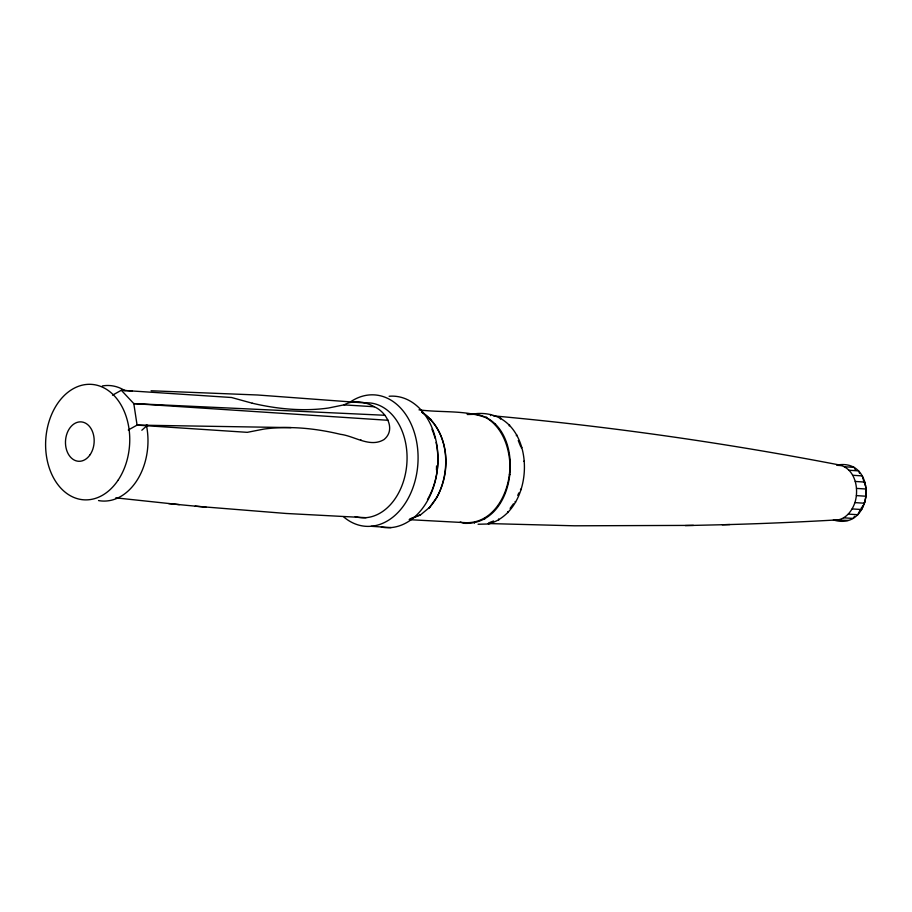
<?xml version="1.0" encoding="UTF-8"?>
<svg xmlns="http://www.w3.org/2000/svg" width="912" height="912" viewBox="0 0 912 912"><rect width="100%" height="100%" fill="white"/><g stroke="black" fill="none" stroke-linecap="round" stroke-linejoin="round"><path stroke-width="1.37" d="M478.093 524.24L488.581 523.99L488.581 522.918M467.332 413.797C527.752 411.506 522.382 526.304 464.014 523.317L464.014 522.599L409.283 519.669M436.483 469.897L436.552 465.952M436.814 497.485C451.451 470.432 449.183 430.088 421.663 412.076C452.512 432.926 452.842 481.49 429.107 507.995L437.122 497.074M464.014 522.599C495.923 524.981 512.236 487.646 509.637 460.389C508.03 443.825 501.053 426.691 486.29 417.73C464.96 409.853 441.328 412.828 419.007 409.841M467.297 414.504L476.36 414.287L476.509 413.581C536.666 409.192 539.585 509.614 488.581 523.99M722.281 524.742C761.087 523.762 799.881 522.052 838.641 519.806C846.906 517.765 852.31 510.321 854.909 502.603C859.252 488.969 855.41 468.939 839.656 465.017C725.12 442.924 609.512 426.406 493.346 415.849M848.137 520.433L833.397 519.931C873.673 532.483 878.723 457.505 837.022 465.074M490.553 415.598L490.588 414.504M500.414 419.018L500.654 417.992M865.214 500.905L861.658 509.534L852.173 508.919M486.29 417.73L486.575 417.069M517.754 495.398L518.825 492.925M509.192 425.87L509.614 424.981M859.891 510.424L857.861 514.733L848.365 514.106M854.498 516.317L853.244 518.438L843.748 517.822M495.125 424.627L495.535 424.057M510.104 508.36L513.422 503.834M861.099 508.394L863.197 505.544M409.42 519.544L420.295 514.87L410.092 518.837M516.283 435.685L516.842 435.001M866.297 495.775L864.405 503.23L854.909 502.603M374.251 406.741C365.142 401.485 353.275 399.684 344.041 404.882L374.251 406.741C386.323 411.928 396.378 429.484 384.02 439.561C369.93 448.031 354.734 436.061 340.415 434.306A354.038 196.228 48.4 0 0 291.031 427.614L137.085 425.106L128.261 430.008M141.827 430.236L147.573 425.129L147.869 425.813M419.759 515.519L429.643 507.346M521.197 447.792L521.858 447.359M112.518 395.17L121.33 390.268L231.545 397.507L252.248 403.218M489.835 522.428L493.586 520.969M523.613 461.381L524.32 461.21M345.101 404.632L328.525 408.006A353.913 196.16 48.4 0 1 252.248 403.207M509.637 460.389L510.241 460.286M488.148 523.545L574.503 525.802L693.451 525.392M685.288 525.586L729.828 524.56M151.084 390.769L257.697 394.999L364.378 402.922A57.547 41.77 -86.2 0 1 406.809 464.219A57.547 41.77 -86.2 0 1 355.201 516.659M366.054 517.685L286.072 513.467L195.202 506.16M384.887 415.279L133.802 403.606L121.33 390.268L132.126 390.986M388.387 420.307L133.802 403.606L137.085 425.106L247.289 432.334L263.933 429.073A353.081 195.692 48.4 0 1 291.019 427.603M837.113 465.325L841.183 465.587M844.683 466.762L854.179 467.389L855.353 469.794M849.163 470.261L858.659 470.888L859.594 473.396M852.788 475.277L862.285 475.893L863.653 480.841M855.296 481.456L864.793 482.083L866.4 490.474M856.528 488.399L866.024 489.014L865.887 496.231L856.391 495.604M371.161 526.292L391.031 527.592M115.767 497.861L179.379 504.632M168.674 503.618L206.055 507.186M509.386 474.616L509.979 474.707M460.241 522.006L464.014 523.317M520.444 489.22L521.083 489.619M360.571 439.766L361.141 440.12M515.075 501.577L515.611 502.227M430.738 419.167L431.125 419.828M507.619 511.746L508.007 512.59M864.109 481.981L865.499 485.389M518.255 440.53L520.706 446.584M484.443 518.426L484.705 519.088M498.579 519.019L498.784 520.022M474.377 522.348L474.502 523.066M350.972 401.542A65.858 47.8 -86.2 0 1 417.913 463.387A65.858 47.8 -86.2 0 1 343.881 517.081M389.105 396.264A65.858 47.8 -86.2 0 1 437.806 464.516A65.858 47.8 -86.2 0 1 381.319 527.068M102.338 385.958A57.855 41.998 -86.2 0 1 125.012 390.712M146.33 424.855A57.855 41.998 -86.2 0 1 98.53 500.574M431.935 429.199A61.777 44.836 -86.2 0 1 435.104 438.33M436.107 442.445A61.777 44.836 -86.2 0 1 427.489 499.548M118.013 480.316A57.855 41.998 -86.2 0 0 97.732 385.434A57.855 41.998 -86.2 0 0 47.253 460.514A57.855 41.998 -86.2 0 0 118.013 480.316M90.174 454.621A19.745 14.33 -86.2 0 0 83.254 422.245A19.745 14.33 -86.2 0 0 66.029 447.86A19.745 14.33 -86.2 0 0 90.174 454.621"/></g></svg>
